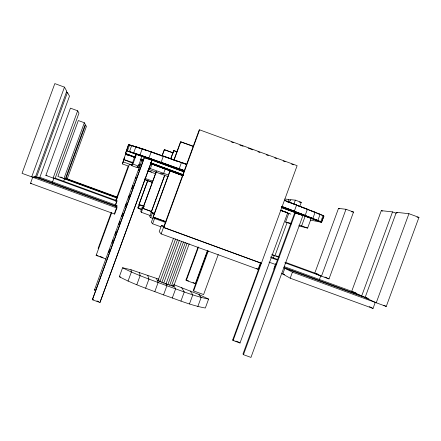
<?xml version="1.0" encoding="UTF-8"?>
<svg xmlns="http://www.w3.org/2000/svg" width="441" height="441" viewBox="0 0 441 441"><rect width="100%" height="100%" fill="white"/><g stroke="black" fill="none" stroke-linecap="round" stroke-linejoin="round"><path stroke-width="0.66" d="M116.882 207.998L116.893 206.851L36.383 177.431L32.717 177.238L30.495 183.318L114.66 214.067L116.882 207.998L32.717 177.238M115.492 205.374L116.959 200.738L55.946 178.434L53.863 178.329L52.407 182.315M116.066 200.578L116.992 197.601L65.99 178.952L64.546 178.881L63.62 181.405M116.992 197.436L116.997 197.017L67.859 179.052L66.519 178.98L116.992 197.436L115.658 201.079M114.66 214.067L114.732 213.13M99.947 302.515L151.974 160.237L144.328 157.564L92.494 299.323L92.401 299.77L99.947 302.515L151.974 160.237M95.691 290.52L94.435 290.062L94.512 289.687L95.769 290.139M106.132 259.054L96.138 255.416L96.248 255.041L98.111 255.725M98.249 248.007L98.161 248.316L111.341 212.27M122.416 163.92L124.461 157.944L122.416 163.92L128.232 166.048M31.702 176.869L64.469 87.142L54.822 83.597L22.05 173.341L31.702 176.869L35.407 177.073L66.756 91.243L64.469 87.142M35.319 176.692L36.537 177.133L67.451 92.489L66.238 92.042M45.875 175.408L70.439 108.15L77.666 110.801L78.967 113.128L55.208 178.17L53.102 178.048L45.875 175.408L47.044 175.507M53.102 178.048L77.666 110.801M63.912 178.649L84.336 122.747L78.327 120.542L57.903 176.45L63.912 178.649L65.378 178.726L85.234 124.368L84.336 122.747M65.907 178.759L85.565 124.957L86.403 126.457L67.264 178.831L64.623 178.285M132.272 163.038L123.673 159.526L125.586 154.3L134.351 157.068M116.755 197.463L128.232 165.992M115.702 200.561L116.997 197.017M96.138 255.416L111.766 212.584M115.994 201.107L129.467 164.25L131.964 165.166M115.349 205.142L116.959 200.738M141.892 156.649L138.441 166.092L136.583 167.442L131.528 165.59L134.891 156.395L136.247 154.466M114.77 212.661L116.893 206.851M131.528 165.59L132.901 164.063L136.583 153.986M94.435 290.062L142.189 159.455L143.446 159.912M108.497 252.594L109.677 249.358M112.042 242.897L113.221 239.661M115.112 234.491L116.297 231.26M118.662 224.794L119.842 221.564M121.733 216.393L122.912 213.163M125.277 206.697L126.462 203.466M128.353 198.296L129.533 195.06M131.898 188.599L133.077 185.363M135.442 178.903L136.148 176.962M138.513 170.496L139.224 168.561M92.401 299.77L144.433 157.47M152.134 163.804L150.387 168.583L148.512 169.316L168.104 176.648M144.119 206.636L139.61 204.988L139.014 204.359L147.674 180.683M141.561 209.64L138.342 208.461L137.84 207.827L147.757 180.678M138.342 208.461L139.61 204.988M143.402 208.064L142.112 207.595L140.701 211.46L141.352 212.286L150.403 215.594M141.352 212.286L156.235 171.615M161.891 156.164L164.405 149.615L173.39 152.911M151.241 211.465L142.901 208.411L156.368 171.582M162.04 156.075L164.405 149.615M173.776 284.66L198.963 294.5L208.593 299.103L205.324 308.033C190.92 305.415 177.359 299.582 163.545 294.908C148.656 289.235 133.414 284.236 119.313 276.716L122.587 267.77L130.983 269.732L158.981 279.252M165.425 168.523L163.666 173.324L160.634 173.864M154.201 214.012L152.272 213.306L151.114 212.264L164.736 175.016M170.612 158.964L173.66 150.618L177.067 151.693M164.895 174.994L149.708 216.57L150.69 217.628L153.264 218.565M170.788 158.887L173.853 150.513M150.69 217.628L152.272 213.306M128.033 281.132L131.346 272.075L130.983 269.732M169.983 170.706L153.055 216.983L154.554 218.466L165.54 222.479M173.98 159.78L180.562 141.781L193.075 146.103M170.209 170.661L151.351 222.275L152.614 223.774L161.015 226.845M173.986 160.331L180.832 141.611M152.614 223.774L154.554 218.466M136.804 284.748L140.133 275.647L139.345 272.428M164.091 226.266L161.511 225.329L159.207 231.624L161.136 233.917L258.084 269.33L260.493 262.753M161.136 233.917L163.545 227.33L261.375 263.255L163.832 227.611L161.511 225.329M163.567 227.358L199.145 130.117L199.602 129.825L297.124 165.667L233.107 340.496L239.998 343.004L287.703 212.788L280.244 210.164M163.832 227.611L199.602 129.825M145.602 288.21L148.942 279.087L147.696 275.272M189.195 243.834L173.627 286.369L166.003 283.921L157.994 280.669L173.561 238.123M154.774 291.677L158.121 282.549L156.406 278.321M175.562 238.945L159.956 281.595L159.741 281.088M161.869 282.367L177.486 239.684M163.754 283.089L179.377 240.389M166.003 283.921L181.631 241.216M163.545 294.908L166.885 285.774L165.827 283.557M167.861 284.583L183.489 241.889M169.713 285.228L185.33 242.55M171.527 285.807L187.133 243.173M172.277 298.05L175.617 288.921L173.478 284.991M207.54 250.323L195.308 283.728L186.311 280.448L185.986 279.985L198.02 247.114M186.311 280.448L198.538 247.037M180.937 301.071L184.272 291.959L181.642 287.642M207.705 250.957L193.268 290.393L193.649 290.944L203.604 294.571L218.245 254.578M193.649 290.944L208.295 250.94M189.47 303.921L192.8 294.836L190.209 290.961M197.822 306.539L201.135 297.493L198.963 294.5M233.107 340.496L232.699 339.945L260.846 263.112M287.714 202.039L288.662 199.453L290.569 200.159M289.494 202.215L290.437 199.641L295.316 200.148L301.269 202.336L299.632 206.812M291.077 224.039L285.592 222.032L288.723 213.477M273.376 258.084L274.296 255.571L271.722 254.628M279.098 257.324L274.925 255.797L287.113 222.534M293.91 203.985L295.316 200.148M273.8 269.032L275.807 263.558M294.748 212.705L242.969 354.018L243.449 354.674L250.957 357.403L302.928 215.577L294.748 212.705L298.485 214.078M243.449 354.674L295.426 212.827M284.864 268.238L292.427 272.147L375.247 302.41L373.031 308.446L290.211 278.194L282.742 274.026L284.864 268.238L364.123 297.206L376.25 302.78L386.266 306.44L418.95 217.38L408.934 213.703L396.349 212.314L365.082 297.554L368.919 298.954M298.948 225.241L301.622 225.88L305.073 216.47M299.02 225.979L307.625 228.08L311.076 218.67M290.211 278.194L292.427 272.147M321.765 221.696L323.909 216.09L323.049 215.539L284.423 200.242M338.512 208.384L314.797 273.067L321.483 276.16L329.014 278.91L353.528 212.055L345.998 209.288L338.512 208.384L339.724 208.83M319.273 279.848L320.728 275.884L314.069 272.803L285.597 262.389M321.483 276.16L345.998 209.288M396.31 213.284L392.529 211.895L381.294 210.66L351.714 291.303L355.948 292.852M367.364 298.039L361.686 295.966L392.529 211.895M376.25 302.78L408.934 213.703M129.467 164.25L131.269 165.022M310.321 220.059L321.544 222.297L323.909 216.09L322.619 215.616M30.495 183.318L31.752 183.296M36.537 177.133L39.844 177.321L69.491 96.144L67.451 92.489M284.781 199.051L288.662 199.453M299.384 202.121L301.269 202.336M416.999 217.148L418.95 217.38M351.593 211.801L353.528 212.055M287.703 212.788L280.867 210.396M302.223 215.445L302.928 215.577M208.593 299.103C194.249 296.225 180.689 290.487 166.885 285.774C151.991 280.129 136.782 275.079 122.587 267.77M119.313 276.716L120.614 276.998M157.994 280.669L159.157 280.945M285.592 222.032L291.6 223.477M123.673 159.526L133.039 162.575M138.728 164.476L140.673 165.16M149.091 168.126L168.644 175.121M186.637 164.284L142.245 148.749L128.557 144.676L125.509 153.534L134.676 157.443M232.699 339.945L233.951 340.397M235.825 341.08L238.945 342.216M92.494 299.323L93.746 299.775M96.877 300.916L98.756 301.6M139.014 204.359L144.24 206.322M66.012 178.373L67.264 178.831M60.698 177.017L62.451 177.662M64.21 178.302L65.378 178.726M64.546 178.881L116.986 198.053M142.801 208.312L151.219 211.399M151.114 212.264L154.322 213.433M151.23 212.364L154.46 213.554M137.84 207.827L141.065 209.006M270.713 256.949L277.836 259.551M315.409 273.288L318.441 274.396M53.863 178.329L116.948 201.388M270.702 257.599L277.758 260.179M284.814 262.753L320.728 275.884M153.7 217.22L165.347 221.476M153.209 217.137L166.119 221.867M284.213 266.634L350.804 290.972L361.686 295.966M269.043 262.136L276.099 264.71M283.855 267.522L360.738 295.619M34.178 176.626L35.407 177.073M281.766 273.227L283.056 273.701M282.742 274.026L284.677 274.732M185.986 279.985L188.544 280.917M193.026 282.554L194.305 283.017M99.975 256.403L103.084 257.533M231.47 141.996L233.41 142.708M239.876 145.083L243.107 146.274M248.283 148.176L252.809 149.835M257.979 151.737L259.92 152.448M266.386 154.824L268.321 155.541M274.787 157.917L276.728 158.628M283.194 161.004L285.134 161.72M291.6 164.096L293.535 164.807M396.349 212.314L397.628 212.782M381.294 210.66L382.501 211.101M181.201 142.019L192.75 146.258M173.66 150.618L176.869 151.792M164.245 149.72L172.651 152.806M186.664 164.317L181.516 162.431L179.211 168.727L139.979 154.945L126.341 150.734L183.864 171.825M186.047 164.339L163.407 156.037L161.119 162.299L184.399 170.838M284.351 200.396L296.639 204.9L294.345 211.145L321.682 222.154L281.667 207.485M168.644 158.203L151.208 151.809L148.931 158.038L184.443 171.058M171.224 159.151L177.034 161.279M286.81 201.543L291.33 203.196M292.62 203.67L307.471 209.122L305.194 215.329L281.303 206.57M158.374 154.67L142.245 148.749L139.979 154.945L183.853 171.031M298.375 206.013L300.31 206.724M301.6 207.198L315.15 212.165L312.889 218.339L281.275 206.752M157.382 154.367L159.317 155.078M146.93 150.706L135.938 146.677L133.689 152.84L184.101 171.323M311.743 211.156L320.144 214.238L317.895 220.373L281.7 207.105M141.445 148.937L131.749 145.381L129.511 151.506L183.798 171.411M317.233 213.405L323.049 215.539L320.811 221.641L281.391 207.187M134.797 146.732L129.632 144.841L127.405 150.932L184.206 171.753M131.787 145.861L128.557 144.676L125.509 153.534L135.194 157.084M282.058 206.642L294.345 211.145L282.124 206.515M281.468 207.606L321.544 222.297M145.58 158.021L148.088 158.942M140.359 158.975L142.939 159.923M150.69 162.762L182.971 174.597M280.459 210.329L290.79 214.117M126.38 154.008L135.409 157.321M140.569 159.212L142.509 159.923M150.894 162.999L183.153 174.818M287.019 212.893L288.954 213.604M128.149 154.819L134.599 157.183M140.409 159.311L142.344 160.017M150.728 163.093L182.987 174.917M287.51 213.229L288.8 213.703M131.716 156.274L134.946 157.454M140.767 159.587L142.063 160.061M150.469 163.142L182.8 174.994M287.549 213.389L288.844 213.863M140.277 159.565L142.217 160.276M150.629 163.357L182.971 175.209M150.359 163.407L182.607 175.231M150.866 163.688L183.081 175.557M154.659 165.138L183.054 175.694M132.901 164.063L138.441 166.092M301.622 225.88L307.625 228.08M148.33 170.81L151.566 171.996M123.039 161.825L132.074 165.138M137.239 167.029L139.174 167.734M147.564 170.81L155.96 173.886M136.964 166.996L138.832 167.685M144.808 178.307L152.625 181.146M144.35 179.426L152.073 182.254M144.422 179.476L152.184 182.315M169.526 170.733L183.026 175.727M138.468 165.502L139.72 165.976M140.172 159.587L142.046 160.315M125.586 154.3L128.033 155.326M171.847 285.553L173.627 286.369M324.973 277.058L329.014 278.91M383.83 305.31L386.266 306.44M276.402 255.885L278.084 256.673M272.455 254.639L274.925 255.797M369.354 306.627L373.031 308.446M256.408 268.282L258.084 269.33M142.112 207.595L142.901 208.411M194.944 283.254L195.308 283.728M239.568 342.442L239.998 343.004M116.909 205.484L116.898 206.504L37.491 177.486L40.759 177.657L116.909 205.484M184.332 170.584L179.211 168.727L184.36 170.612"/></g></svg>
